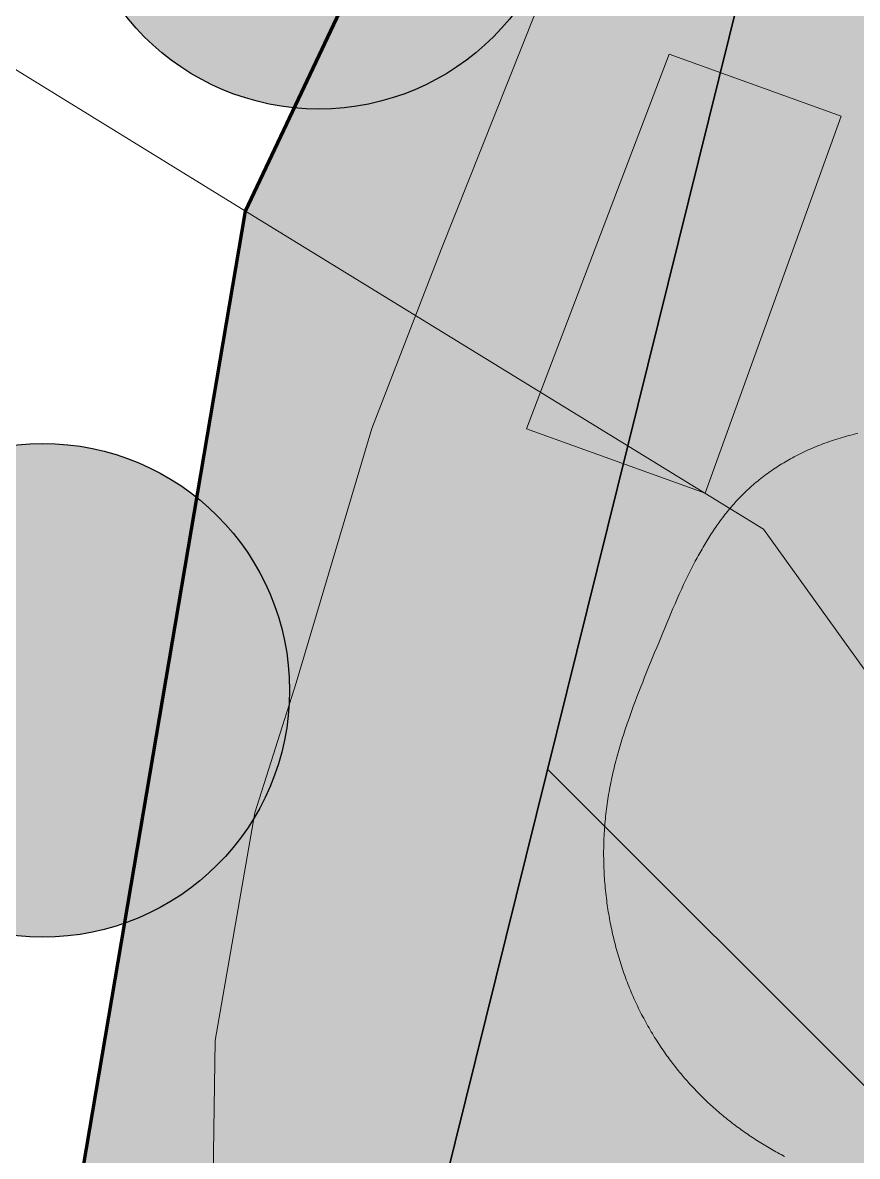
# Model space of a CAD drawing. Header units: metres. Extents: x 783184 to 1587399, y 282652 to 580595.
# Drawn here: x 788730.32 to 788756.14, y 290154.57 to 290189.65 of the extents above; entities that cross this region are included whole.
import ezdxf

# ---------------------------------------------------------------- set-up
doc = ezdxf.new("R2010")
doc.units = ezdxf.units.M
doc.header["$LTSCALE"] = 0.5
doc.layers.get('0').update_dxf_attribs({"linetype": 'CONTINUOUS'})
for name, color, linetype in [('cladiri', 18, 'CONTINUOUS'), ('curbe  de nivelI', 7, 'CONTINUOUS'), ('natura 2000', 7, 'CONTINUOUS'), ('strazi', 7, 'CONTINUOUS'), ('zona activitati de turism si ageremnt', 7, 'CONTINUOUS')]:
    doc.layers.add(name, color=color, linetype=linetype)
doc.layers.add('Limite proprietati', color=7, linetype='CONTINUOUS', lineweight=5)

msp = doc.modelspace()

# ---------------------------------------------------------------- hatches: boundary and pattern name
at = {"lineweight": 80}
for points in [[(788747.12428, 290194.61065, 1), (788731.84482, 290194.61065, 1)], [(788738.57643, 290168.98415, 1), (788723.29697, 290168.98415, 1)]]:
    msp.add_hatch(color=1, dxfattribs=at).paths.add_polyline_path(points)
at = {"layer": 'cladiri', "lineweight": 30}
msp.add_hatch(color=256, dxfattribs=at).paths.add_polyline_path([(788750.31956, 290188.67008), (788755.64199, 290186.75167), (788751.43644, 290175.08378), (788745.90951, 290177.0759)])
at = {"layer": 'natura 2000', "lineweight": 25}
h = msp.add_hatch(dxfattribs=at)
h.set_pattern_fill('ANSI31', color=102, scale=10, angle=270, style=0)
h.set_pattern_definition([(315, (-16318.97, 0), (22.4506403, 22.4506403), [])])
h.paths.add_polyline_path([(787971.43976, 288224.93342), (787870.92594, 288237.44902), (787213.7892, 288101.85379), (786745.7958, 288206.64708), (786668.5349, 288218.38109), (786498.29379, 288265.38152), (786271.2923, 288323.04197), (786109.98482, 288008.90651), (786011.07464, 287649.67488), (784573.20977, 287759.96478), (783793.2636, 287674.8226), (783780.5041, 287539.58085), (783769.1915, 287420.7999), (783768.915, 287417.899), (783780.65865, 287417.08065), (784006.42075, 287399.88895), (784362.46725, 287372.79145), (784558.6099, 287357.8604), (784574.4166, 287314.6681), (784602.445, 287324.9255), (784608.837, 287292.78015), (784608.84, 287292.78), (784608.8385, 287292.77485), (784592.87005, 287235.34995), (784580.298, 287223.97965), (784537.63005, 287185.39), (784483.5, 287003.05), (784483.5044, 287002.6695), (784485.3, 286847.16), (784484.345, 286785.385), (784484.30705, 286782.92885), (784483.50035, 286730.74895), (784484.498, 286730.646), (784554.7285, 286727.893), (784624.959, 286725.14), (784607.348, 286536.688), (784594.68615, 286401.19575), (784630.1358, 286397.88295), (784732.8065, 286395.36555), (784881.1041, 286396.043), (785013.64045, 286398.0754), (785223.25535, 286397.2804), (785233.0977, 286397.2431), (785200.69495, 286316.8048), (785196.46505, 286306.30425), (785193.71015, 286296.7813), (785191.49905, 286284.20395), (785189.896, 286275.08545), (785195.1148, 286222.43885), (785216.92325, 286002.43975), (785226.00625, 285976.94425), (785237.41215, 285703.27295), (785215.48915, 285617.32065), (785213.1045, 285607.9712), (785213.62695, 285590.8152), (785219.04425, 285561.0071), (785224.6066, 285541.89315), (785228.0891, 285520.21455), (785228.66955, 285497.37455), (785225.9609, 285482.85765), (785217.2546, 285450.72685), (785208.7093, 285416.6519), (785256.1124, 285441.0508), (785305.5644, 285475.9564), (785345.4739, 285511.5708), (785379.334, 285544.5834), (785390.613, 285563.9601), (785403.5704, 285577.788), (785410.82955, 285575.2514), (785414.84, 285573.85), (785407.86, 285549.01), (785388.38, 285456.01), (785388.79, 285403.76), (785387.57, 285378.24), (785371.76, 285320.73), (785378.59, 285277.93), (785378.58445, 285277.8797), (785378.3169, 285275.45), (785374.13, 285237.43), (785364.02515, 285226.0708), (785361.16, 285222.85), (785318.61, 285165.73), (785250.92, 285102.55), (785218.20625, 285061.69895), (785211.12, 285052.85), (785200.18, 285017.21), (785195.72, 284956.45), (785205.04, 284911.08), (785231.39, 284849.51), (785267.46, 284830.88), (785310.6246, 284829.19255), (785323.48, 284828.69), (785361.17, 284827.47), (785383.88495, 284821.41885), (785388.16, 284820.28), (785396.89935, 284820.41775), (785406.548, 284820.56985), (785408.46, 284820.6), (785415.70655, 284824.73285), (785417.49, 284825.75), (785418.9786, 284826.5143), (785419.67885, 284826.8738), (785429.41, 284831.87), (785436.82, 284841.53), (785435.86, 284851.84), (785438.11, 284861.18), (785446.39, 284882.62), (785452.23, 284892.36), (785451.78, 284898.3), (785455.43, 284903.1), (785460.02, 284901.2), (785474.44, 284914.21), (785509.33, 284968.6), (785528.4, 284993.71), (785569.75, 285021.14), (785611.64, 285052.79), (785635.72, 285080.8), (785667.93, 285124.66), (785703.07, 285188.14), (785717.25, 285229.34), (785726.81, 285264.28), (785733.41, 285299.87), (785737.37, 285329.54), (785742.01, 285340.32), (785772.19, 285490.5), (785776.91, 285515.4), (785792.98, 285550.42), (785811.6, 285578.99), (785828.12, 285590.78), (785847.01, 285597.86), (785862.74, 285605.72), (785879.26, 285618.3), (785893.16, 285635.34), (785931.19, 285678.58), (785956.78083, 285703.42513), (785956.78083, 285728.90117), (785956.3378, 285755.94243), (785956.3378, 285782.30233), (785956.3378, 285808.97887), (785956.3378, 285835.46943), (785956.3378, 285861.50708), (785956.3378, 285914.69261), (785956.3378, 285940.92265), (785956.3378, 285968.12263), (785956.3378, 285994.48253), (785956.3378, 286020.92018), (785956.3378, 286047.80193), (785963.27309, 286067.28888), (785974.08936, 286082.32491), (785987.60423, 286095.56781), (786001.01528, 286108.70898), (786027.81541, 286134.96979), (786054.71665, 286161.32969), (786067.51777, 286174.84878), (786107.77153, 286214.21061), (786121.23046, 286227.37132), (786134.67762, 286240.32304), (786161.083, 286266.80456), (786174.31856, 286280.0783), (786187.84949, 286293.12759), (786214.40554, 286319.63177), (786224.95285, 286335.71719), (786231.02291, 286356.15679), (786237.11644, 286376.67542), (786248.21808, 286392.16558), (786259.15727, 286407.65014), (786277.77382, 286415.59803), (786301.12343, 286418.65695), (786322.03268, 286424.44291), (786340.3871, 286432.47818), (786357.52504, 286441.83528), (786374.40824, 286451.62125), (786389.37901, 286463.18597), (786403.27913, 286475.28215), (786427.11977, 286477.94908), (786474.44846, 286457.50181), (786524.02923, 286434.19361), (786706.25735, 286278.36607), (786742.29058, 286268.9264), (786766.19398, 286271.53321), (786798.71988, 286265.50837), (786823.53519, 286267.44264), (786841.52227, 286276.05746), (786859.36906, 286284.49112), (786872.63232, 286297.67347), (786884.45572, 286312.62977), (786894.31195, 286329.16478), (786904.03403, 286346.26342), (786913.5149, 286362.93783), (786927.81559, 286375.33193), (786941.95753, 286387.58843), (786957.92419, 286398.57433), (786975.21451, 286407.14226), (787010.90028, 286424.82576), (787046.11241, 286442.27456), (787081.81891, 286459.96834), (787098.49351, 286469.84809), (787113.98669, 286480.87093), (787129.95983, 286491.67653), (787145.49362, 286502.61119), (787161.26924, 286513.26609), (787177.72048, 286522.90135), (787197.49261, 286530.02359), (787240.97615, 286538.60395), (787285.92171, 286546.79151), (787305.52514, 286550.69377), (787330.7805, 286555.51135), (787350.31266, 286559.2372), (787416.66402, 286576.06845), (787436.82011, 286582.17986), (787454.33278, 286591.20912), (787470.33914, 286601.9578), (787481.51931, 286616.74638), (787489.93775, 286635.57301), (787498.15968, 286653.96017), (787510.66978, 286667.71246), (787526.85744, 286678.1364), (787546.57937, 286683.3561), (787610.39065, 286700.2447), (787631.22236, 286705.75812), (787649.37374, 286714.38417), (787662.00567, 286728.22704), (787682.9223, 286733.97774), (787706.82755, 286736.07874), (787732.42739, 286737.22583), (787759.12743, 286736.78575), (787791.70686, 286731.06151), (787826.29374, 286723.00708), (787848.917, 286726.97654), (787871.495, 286730.93806), (787895.49624, 286733.27313), (787943.61131, 286738.37132), (787967.69562, 286740.78174), (787993.35049, 286741.62293), (788016.23711, 286745.34126), (788038.96278, 286749.03344), (788044.75727, 286769.87912), (788064.47956, 286802.39051), (788074.53822, 286819.5889), (788084.15385, 286836.57005), (788093.20462, 286854.19408), (788100.63586, 286871.92265), (788114.84694, 286912.07458), (788121.66939, 286931.35073), (788128.68591, 286951.17517), (788137.48931, 286969.09499), (788148.82723, 286983.94227), (788161.31334, 286997.96471), (788175.32052, 287010.43203), (788189.8095, 287022.49615), (788205.96177, 287032.58543), (788238.3399, 287053.49711), (788254.55899, 287063.97234), (788270.44863, 287074.23479), (788302.81393, 287095.13818), (788335.17185, 287115.7554), (788351.26312, 287126.28365), (788382.16458, 287148.18744), (788396.86215, 287160.14093), (788423.3427, 287184.51357), (788461.23833, 287218.36213), (788508.4655, 287260.54567), (788536.65892, 287285.61979), (788578.13036, 287323.11876), (788609.15167, 287355.91481), (788641.9103, 287390.78685), (788691.41169, 287443.48179), (788742.76374, 287497.64556), (788763.39694, 287520.10218), (788821.52637, 287583.36866), (788847.57663, 287610.50772), (788859.58648, 287625.11131), (788868.85138, 287642.63835), (788876.44383, 287661.67802), (788881.41132, 287683.01026), (788886.25144, 287704.84832), (788888.78411, 287729.13127), (788881.18611, 287763.14728), (788867.95292, 287803.00873), (788854.82758, 287842.4931), (788841.75815, 287881.80931), (788844.99438, 287905.23388), (788850.66493, 287926.33753), (788861.83486, 287967.90784), (788868.796, 287986.79039), (788881.22857, 288001.2016), (788894.04054, 288011.2727), (788912.89056, 288022.18274), (788963.11557, 288051.25206), (788981.64049, 288060.41576), (789001.90114, 288065.66247), (789044.22543, 288076.62278), (789117.57115, 288082.8336), (789139.35354, 288088.32217), (789155.20484, 288098.81675), (789167.97153, 288112.68528), (789189.38841, 288143.82113), (789200.38113, 288159.68163), (789209.74941, 288176.70286), (789215.69895, 288194.34774), (789241.70121, 288276.75168), (789259.43824, 288331.20955), (789266.84965, 288348.10568), (789293.9974, 288409.99567), (789334.69908, 288502.78517), (789343.0373, 288521.07855), (789345.47951, 288544.65769), (789343.94736, 288573.11858), (789340.92367, 288602.59511), (789334.69169, 288635.23477), (789300.7204, 288722.12047), (789282.62625, 288765.99378), (789266.12887, 288809.0695), (789257.61158, 288842.26627), (789242.44514, 288960.85696), (789248.39, 288981.24), (789249.84, 289022.44), (789258.51, 289043.39), (789288.16, 289086.03), (789324.63, 289131.46), (789338.05, 289159.74), (789338.78, 289187.2), (789338.78, 289215.8), (789346.01, 289235.31), (789348.9, 289272.17), (789349.62, 289325.64), (789353.96, 289379.12), (789365.53, 289410.2), (789384.33, 289451.39), (789411.26, 289495.94), (789426.56, 289530.45), (789438.93, 289570.99), (789447.67, 289608.22), (789451.12, 289633.35), (789453.96, 289652), (789458.41, 289674.33), (789467.61, 289673.16), (789468.38, 289676.19), (789472.25, 289681.02), (789483.63, 289690.82), (789487.89, 289696.87), (789488.25, 289702.94), (789482.17, 289706.6), (789473.31, 289707.12), (789463.92, 289707.15), (789460.79, 289710.88), (789460.26, 289717.51), (789461.44, 289720.77), (789470.72, 289723.65), (789471.06, 289724.51), (789473.75, 289725.78), (789482.58, 289726.68), (789488.95, 289726.49), (789496.75, 289722.19), (789500.8, 289719.25), (789505.65, 289718.41), (789515.64, 289720.83), (789516.63, 289720.7), (789534.84, 289735.95), (789543.72, 289750.86), (789540.73, 289755.73), (789535.24, 289755.66), (789535.48, 289754.66), (789522.63, 289747.46), (789492.61, 289742.46), (789469.3, 289741.52), (789462.82, 289743.79), (789460.6, 289755.95), (789450.84, 289764.24), (789448.8, 289774.39), (789439.25, 289779.43), (789430.34, 289795), (789396.71, 289809.2), (789376.52, 289825.47), (789372.34, 289833.53), (789355.21, 289822.2), (789320.69, 289828.18), (789296.6, 289846.08), (789293.93, 289856.98), (789292.43, 289869.42), (789276.19, 289876.29), (789263.78, 289895.05), (789235.96, 289913.44), (789219.8, 289924.31), (789203.69, 289932.82), (789186.46, 289936.91), (789175.08, 289941.15), (789173.81, 289942.9), (789160.91, 289937.4), (789141.66, 289936.99), (789126.26, 289936.57), (789109.68, 289939.8), (789094.84, 289943.2), (789084.64, 289945.82), (789066.27, 289954.56), (789050.77, 289965.72), (789041.68, 289975.98), (789036.07, 289979.91), (789029.88, 289976.69), (789020.18, 289957.13), (789007.67, 289953.41), (788900.7, 289945.68), (788859.56, 289956.44), (788830.83, 289994.37), (788793.71, 290126.62), (788790.4, 290164.02), (788800.11, 290196.77), (788805.04, 290221.59), (788839, 290276.8), (788859.23, 290289.33), (788914.71, 290308.84), (788973.8, 290331.43), (789000.75, 290362.64), (789064.26, 290397.54), (789095.38, 290406.98), (789132.87, 290417.78), (789138.77, 290419.11), (789183.55, 290449.82), (789232.56, 290499.74), (789268.53, 290536.85), (789306.84, 290565.04), (789369.51, 290588.01), (789431.29, 290603.77), (789530.64, 290550.26), (789597.65, 290543.65), (789650.72, 290553.8), (789700.08, 290579.99), (789754.65, 290609.82), (789831.65, 290647.92), (789854.07, 290659.01), (789966.07, 290708.13), (789960.43, 290754.62), (789960.252, 290756.0861), (789730.27013, 290676.47043), (789635.76216, 290643.04491), (789539.67632, 290611.93699), (789482.13147, 290617.67015), (789416.60672, 290655.49288), (789371.40425, 290664.30841), (789305.64115, 290645.53751), (789226.38223, 290578.42344), (789150.94005, 290519.68364), (789049.11963, 290431.03086), (788949.89844, 290381.90644), (788843.68474, 290325.43199), (788766.42921, 290229.51185), (788757.06076, 290219.51855), (788756.46884, 290206.50765), (788735.1377, 290120.46199), (788784.89914, 289956.90062), (788795.18124, 289944.49775), (788795.92956, 289941.87846), (788804.2548, 289933.55322), (788863.72574, 289861.8179), (789135.24938, 289791.03919), (789203.63213, 289767.83208), (789152.75162, 289506.01901), (789066.6784, 289341.85856), (789020.74981, 289236.32196), (789053.31392, 288671.30223), (789043.5697, 288545.96977), (789113.16993, 288345.16866), (789096.35912, 288232.00216), (788999.37787, 288137.70606), (788906.84108, 288099.87546), (788715.85576, 288135.97036), (788454.15005, 288166.93943)])
at = {"layer": 'zona activitati de turism si ageremnt', "lineweight": 20}
h = msp.add_hatch(dxfattribs=at)
h.set_pattern_fill('GOST_GROUND', color=132)
h.set_pattern_definition([(45, (-10956.988, 0), (14.14213562, -9e-16), [20]), (45, (-10953.988, 0), (14.14213562, -9e-16), [20]), (45, (-10950.988, 0), (14.14213562, -9e-16), [20])])
h.paths.add_polyline_path([(789960.43, 290754.62), (789948.886, 290767.954), (789929, 290934), (789920, 290984), (789906, 291017), (789865, 290965), (789828, 290929), (789790, 290903), (789741, 290884), (789728, 290912), (789689.713, 290903.052), (789608.354, 290898.422), (789530.632, 290899.745), (789444.036, 290903.815), (789403.963, 290905.698), (789272.001, 290911.982), (789060.83, 290919.837), (788908.033, 290918.514), (788838.64271, 290920.86547), (788853.24026, 290888.33883), (788852.49202, 290859.2766), (788841.24457, 290854.02585), (788862.96603, 290776.50677), (788904.79969, 290651.91197), (788932.62273, 290645.05987), (788896.80522, 290497.8213), (788974.14114, 290502.97163), (788963.43024, 290400.47191), (788854.26744, 290346.81395), (788830.58416, 290332.50866), (788794.33625, 290294.11498), (788768.81812, 290250.59962), (788737.21176, 290183.81719), (788727.5772, 290126.96053), (788795.13287, 289921.67692), (788861.26897, 289858.79684), (788986.25649, 289826.14723), (789153.29098, 289786.24259), (789274.77868, 289755.72632), (789399.92099, 289732.90238), (789440.63321, 289644.88971), (789178.96658, 289523.76039), (788683.36221, 289327.11058), (788785.57698, 289090.3679), (789027.44979, 289162.53767), (789055.24387, 289159.22426), (789050.76018, 288967.36668), (788870.87, 288892.8182), (789031.49748, 288520.78411), (789346.88236, 288526.13147), (789348.13, 288529.74), (789351.75, 288573.1), (789347.35, 288613.62), (789334.4, 288642.48), (789307.64, 288691.62), (789283.78, 288742.93), (789269.32, 288779.78), (789266.43, 288818.81), (789264.98, 288870.84), (789259.96, 288903.19), (789248.39, 288942.94), (789248.39, 288981.24), (789249.84, 289022.44), (789258.51, 289043.39), (789288.16, 289086.03), (789324.63, 289131.46), (789338.05, 289159.74), (789338.78, 289187.2), (789338.78, 289215.8), (789346.01, 289235.31), (789348.9, 289272.17), (789349.62, 289325.64), (789353.96, 289379.12), (789365.53, 289410.2), (789384.33, 289451.39), (789411.26, 289495.94), (789426.56, 289530.45), (789438.93, 289570.99), (789447.67, 289608.22), (789451.12, 289633.35), (789453.96, 289652), (789458.41, 289674.33), (789467.61, 289673.16), (789468.38, 289676.19), (789472.25, 289681.02), (789483.63, 289690.82), (789487.89, 289696.87), (789488.25, 289702.94), (789482.17, 289706.6), (789473.31, 289707.12), (789463.92, 289707.15), (789460.79, 289710.88), (789460.03427, 289720.33374), (789470.72, 289723.65), (789471.47023, 289725.54763), (789487.66516, 289727.19831), (789502.67076, 289718.92599), (789505.65, 289718.41), (789517.25133, 289721.22033), (789534.84, 289735.95), (789543.72, 289750.86), (789540.73, 289755.73), (789537.31187, 289755.68642), (789522.63, 289747.46), (789492.61, 289742.46), (789463.27875, 289741.27719), (789460.6, 289755.95), (789450.84, 289764.24), (789448.8, 289774.39), (789439.25, 289779.43), (789430.34, 289795), (789396.71, 289809.2), (789376.52, 289825.47), (789372.34, 289833.53), (789355.21, 289822.2), (789320.69, 289828.18), (789296.6, 289846.08), (789293.93, 289856.98), (789292.43, 289869.42), (789276.19, 289876.29), (789263.78, 289895.05), (789235.96, 289913.44), (789219.8, 289924.31), (789203.69, 289932.82), (789186.46, 289936.91), (789172.21186, 289942.21862), (789160.91, 289937.4), (789141.66, 289936.99), (789126.26, 289936.57), (789109.68, 289939.8), (789094.84, 289943.2), (789084.64, 289945.82), (789066.27, 289954.56), (789050.77, 289965.72), (789041.68, 289975.98), (789036.07, 289979.91), (789029.88, 289976.69), (789020.18, 289957.13), (789007.67, 289953.41), (788900.7, 289945.68), (788859.56, 289956.44), (788830.83, 289994.37), (788793.71, 290126.62), (788790.4, 290164.02), (788800.11, 290196.77), (788805.04, 290221.59), (788839, 290276.8), (788859.23, 290289.33), (788914.71, 290308.84), (788973.8, 290331.43), (789000.75, 290362.64), (789064.26, 290397.54), (789095.38, 290406.98), (789139.69943, 290419.7474), (789183.55, 290449.82), (789232.56, 290499.74), (789268.53, 290536.85), (789306.84, 290565.04), (789369.51, 290588.01), (789431.29, 290603.77), (789530.64, 290550.26), (789597.65, 290543.65), (789650.72, 290553.8), (789700.08, 290579.99), (789754.65, 290609.82), (789831.65, 290647.92), (789854.07, 290659.01), (789966.07, 290708.13)])

# ---------------------------------------------------------------- linework, layer by layer
at = {"color": 1, "linetype": 'ByBlock', "lineweight": 30}
for centre in [(788739.48455, 290194.61065), (788730.9367, 290168.98415)]:
    msp.add_circle(centre, 7.63973, dxfattribs=at)
at = {"layer": 'curbe  de nivelI', "color": 21, "lineweight": 5}
msp.add_lwpolyline([(788763.77464, 290159.32814), (788753.24106, 290173.97581), (788737.21176, 290183.81719), (788720.49544, 290194.1163)], dxfattribs=at)
at = {"layer": 'Limite proprietati', "color": 0, "linetype": 'Continuous', "lineweight": 5}
msp.add_lwpolyline([(788750.31956, 290188.67008), (788755.64199, 290186.75167), (788751.43644, 290175.08378), (788745.90951, 290177.0759)], close=True, dxfattribs=at)
at = {"layer": 'Limite proprietati', "color": 0, "linetype": 'ByBlock', "lineweight": 5}
msp.add_lwpolyline([(788756.15872, 290176.9351), (788756.08847, 290176.91886), (788756.01839, 290176.902), (788755.94848, 290176.88454), (788755.88021, 290176.86686), (788755.81211, 290176.84859), (788755.74421, 290176.82976), (788755.67651, 290176.81035), (788755.60902, 290176.79037), (788755.54173, 290176.76981), (788755.47466, 290176.74869), (788755.40782, 290176.727), (788755.34121, 290176.70475), (788755.27484, 290176.68193), (788755.20872, 290176.65854), (788755.14285, 290176.6346), (788755.07724, 290176.61009), (788755.0119, 290176.58502), (788754.94683, 290176.5594), (788754.88205, 290176.53322), (788754.81755, 290176.50648), (788754.75334, 290176.47919), (788754.68944, 290176.45134), (788754.62584, 290176.42295), (788754.56256, 290176.39401), (788754.4996, 290176.36451), (788754.43697, 290176.33447), (788754.37468, 290176.30389), (788754.31273, 290176.27276), (788754.25113, 290176.24109), (788754.18989, 290176.20887), (788754.13508, 290176.17942), (788754.08057, 290176.14953), (788754.02637, 290176.1192), (788753.97247, 290176.08844), (788753.91889, 290176.05725), (788753.86563, 290176.02562), (788753.8127, 290175.99356), (788753.76009, 290175.96108), (788753.70782, 290175.92816), (788753.65589, 290175.89481), (788753.6043, 290175.86104), (788753.55306, 290175.82684), (788753.50218, 290175.79222), (788753.45166, 290175.75717), (788753.4015, 290175.7217), (788753.35171, 290175.6858), (788753.3023, 290175.64949), (788753.25327, 290175.61275), (788753.20462, 290175.5756), (788753.15636, 290175.53802), (788753.1085, 290175.50003), (788753.06103, 290175.46163), (788753.01398, 290175.42281), (788752.96733, 290175.38357), (788752.9211, 290175.34392), (788752.87528, 290175.30386), (788752.8299, 290175.26339), (788752.78494, 290175.22251), (788752.74042, 290175.18121), (788752.69634, 290175.13951), (788752.65279, 290175.0975), (788752.60969, 290175.05509), (788752.56702, 290175.01228), (788752.52477, 290174.96908), (788752.48295, 290174.92549), (788752.44155, 290174.88153), (788752.40057, 290174.83719), (788752.35999, 290174.79248), (788752.31981, 290174.7474), (788752.28004, 290174.70197), (788752.24065, 290174.65617), (788752.20166, 290174.61003), (788752.16305, 290174.56355), (788752.12482, 290174.51672), (788752.08697, 290174.46956), (788752.04948, 290174.42207), (788752.01236, 290174.37425), (788751.97559, 290174.32611), (788751.93918, 290174.27766), (788751.90312, 290174.2289), (788751.86741, 290174.17983), (788751.83203, 290174.13046), (788751.79699, 290174.0808), (788751.76228, 290174.03084), (788751.72789, 290173.98061), (788751.69382, 290173.93009), (788751.66007, 290173.8793), (788751.62662, 290173.82823), (788751.59348, 290173.7769), (788751.56064, 290173.72532), (788751.5281, 290173.67347), (788751.49585, 290173.62138), (788751.46388, 290173.56904), (788751.43219, 290173.51646), (788751.40077, 290173.46365), (788751.36963, 290173.4106), (788751.33875, 290173.35734), (788751.30813, 290173.30385), (788751.27776, 290173.25014), (788751.24765, 290173.19623), (788751.21778, 290173.14211), (788751.18815, 290173.08779), (788751.15876, 290173.03328), (788751.1296, 290172.97858), (788751.05515, 290172.83615), (788750.98214, 290172.69257), (788750.91046, 290172.54792), (788750.84003, 290172.40229), (788750.77077, 290172.25578), (788750.70259, 290172.10846), (788750.63541, 290171.96042), (788750.56914, 290171.81175), (788750.50369, 290171.66253), (788750.43898, 290171.51286), (788750.37493, 290171.36282), (788750.31144, 290171.2125), (788750.24843, 290171.06198), (788750.18581, 290170.91135), (788750.1235, 290170.7607), (788750.06142, 290170.61011), (788749.99948, 290170.45967), (788749.93659, 290170.30698), (788749.87383, 290170.1545), (788749.81127, 290170.00222), (788749.74898, 290169.85009), (788749.68704, 290169.6981), (788749.62552, 290169.54622), (788749.56449, 290169.39441), (788749.50403, 290169.24265), (788749.4442, 290169.09091), (788749.38509, 290168.93916), (788749.32677, 290168.78738), (788749.2693, 290168.63553), (788749.21276, 290168.48359), (788749.15723, 290168.33153), (788749.10278, 290168.17933), (788749.04948, 290168.02694), (788749.02482, 290167.95516), (788749.00043, 290167.88334), (788748.97634, 290167.81146), (788748.95253, 290167.73953), (788748.92903, 290167.66754), (788748.90584, 290167.59549), (788748.88297, 290167.52338), (788748.86042, 290167.4512), (788748.8382, 290167.37895), (788748.81632, 290167.30663), (788748.79479, 290167.23424), (788748.77362, 290167.16177), (788748.7528, 290167.08922), (788748.73236, 290167.01658), (788748.7123, 290166.94386), (788748.69262, 290166.87105), (788748.67334, 290166.79815), (788748.65445, 290166.72515), (788748.63598, 290166.65206), (788748.61792, 290166.57886), (788748.60029, 290166.50556), (788748.58308, 290166.43216), (788748.56632, 290166.35864), (788748.55, 290166.28501), (788748.53414, 290166.21126), (788748.51874, 290166.1374), (788748.50381, 290166.06342), (788748.48936, 290165.98931), (788748.47539, 290165.91507), (788748.46191, 290165.8407), (788748.44894, 290165.7662), (788748.43647, 290165.69156), (788748.42452, 290165.61679), (788748.41309, 290165.54187), (788748.40219, 290165.4668), (788748.39182, 290165.39158), (788748.38198, 290165.31623), (788748.37267, 290165.24076), (788748.36389, 290165.16515), (788748.35564, 290165.08943), (788748.34792, 290165.01359), (788748.34074, 290164.93765), (788748.33408, 290164.8616), (788748.32795, 290164.78545), (788748.32235, 290164.7092), (788748.31728, 290164.63287), (788748.31274, 290164.55646), (788748.30872, 290164.47996), (788748.30524, 290164.4034), (788748.30229, 290164.32676), (788748.29986, 290164.25006), (788748.29796, 290164.1733), (788748.29659, 290164.09649), (788748.29575, 290164.01963), (788748.29544, 290163.94273), (788748.29566, 290163.86579), (788748.2964, 290163.78882), (788748.29767, 290163.71182), (788748.29947, 290163.6348), (788748.30179, 290163.55776), (788748.30464, 290163.48071), (788748.30802, 290163.40365), (788748.31193, 290163.32659), (788748.31636, 290163.24954), (788748.32132, 290163.17249), (788748.32681, 290163.09545), (788748.33282, 290163.01843), (788748.33936, 290162.94144), (788748.34642, 290162.86448), (788748.35401, 290162.78755), (788748.36213, 290162.71065), (788748.37077, 290162.63381), (788748.37993, 290162.55701), (788748.38962, 290162.48026), (788748.39889, 290162.41055), (788748.40859, 290162.34088), (788748.41872, 290162.27128), (788748.42929, 290162.20173), (788748.44029, 290162.13225), (788748.45173, 290162.06283), (788748.46359, 290161.99349), (788748.47589, 290161.92423), (788748.48863, 290161.85504), (788748.5018, 290161.78594), (788748.51539, 290161.71692), (788748.52943, 290161.648), (788748.54389, 290161.57917), (788748.55879, 290161.51044), (788748.57412, 290161.44181), (788748.58988, 290161.37329), (788748.60608, 290161.30488), (788748.6227, 290161.23659), (788748.63976, 290161.16841), (788748.65725, 290161.10036), (788748.67517, 290161.03243), (788748.69353, 290160.96463), (788748.71231, 290160.89696), (788748.73153, 290160.82943), (788748.75118, 290160.76204), (788748.77125, 290160.6948), (788748.79176, 290160.62771), (788748.81271, 290160.56077), (788748.83408, 290160.49398), (788748.85588, 290160.42736), (788748.87811, 290160.3609), (788748.90078, 290160.2946), (788748.92387, 290160.22848), (788748.9474, 290160.16254), (788748.97135, 290160.09677), (788748.99573, 290160.03119), (788749.02055, 290159.9658), (788749.04579, 290159.90059), (788749.07147, 290159.83558), (788749.09757, 290159.77077), (788749.12411, 290159.70617), (788749.15107, 290159.64177), (788749.17846, 290159.57757), (788749.20628, 290159.5136), (788749.23401, 290159.45101), (788749.26214, 290159.38864), (788749.29069, 290159.32648), (788749.31965, 290159.26454), (788749.34902, 290159.20282), (788749.3788, 290159.14131), (788749.40898, 290159.08003), (788749.43957, 290159.01896), (788749.47056, 290158.95812), (788749.50196, 290158.89751), (788749.53376, 290158.83713), (788749.56596, 290158.77698), (788749.59857, 290158.71705), (788749.63157, 290158.65737), (788749.66497, 290158.59791), (788749.69877, 290158.5387), (788749.73297, 290158.47972), (788749.76756, 290158.42099), (788749.80254, 290158.36249), (788749.83792, 290158.30425), (788749.87369, 290158.24625), (788749.90986, 290158.18849), (788749.94641, 290158.13099), (788749.98335, 290158.07374), (788750.02068, 290158.01674), (788750.0584, 290157.96), (788750.09651, 290157.90351), (788750.13499, 290157.84729), (788750.17387, 290157.79132), (788750.21312, 290157.73562), (788750.25276, 290157.68019), (788750.2872, 290157.63266), (788750.32192, 290157.58534), (788750.35692, 290157.53821), (788750.3922, 290157.49129), (788750.42776, 290157.44457), (788750.4636, 290157.39805), (788750.49971, 290157.35173), (788750.53611, 290157.30563), (788750.57278, 290157.25972), (788750.60973, 290157.21403), (788750.64695, 290157.16855), (788750.68445, 290157.12327), (788750.72223, 290157.07821), (788750.76027, 290157.03336), (788750.79859, 290156.98873), (788750.83719, 290156.94431), (788750.87605, 290156.9001), (788750.91519, 290156.85612), (788750.95459, 290156.81235), (788750.99427, 290156.7688), (788751.03421, 290156.72548), (788751.07442, 290156.68237), (788751.1149, 290156.63949), (788751.15565, 290156.59683), (788751.19666, 290156.5544), (788751.23794, 290156.51219), (788751.27948, 290156.47022), (788751.32129, 290156.42847), (788751.36336, 290156.38695), (788751.4057, 290156.34566), (788751.44829, 290156.30461), (788751.49115, 290156.26379), (788751.53427, 290156.2232), (788751.57765, 290156.18285), (788751.62129, 290156.14274), (788751.66518, 290156.10286), (788751.70973, 290156.06288), (788751.75455, 290156.02313), (788751.79961, 290155.98364), (788751.84494, 290155.94439), (788751.89052, 290155.90539), (788751.93635, 290155.86663), (788751.98243, 290155.82813), (788752.02875, 290155.78988), (788752.07532, 290155.75188), (788752.12213, 290155.71413), (788752.16918, 290155.67664), (788752.21647, 290155.6394), (788752.26399, 290155.60242), (788752.31175, 290155.5657), (788752.35973, 290155.52923), (788752.40794, 290155.49303), (788752.45638, 290155.45708), (788752.50504, 290155.42139), (788752.55392, 290155.38597), (788752.60302, 290155.35081), (788752.65234, 290155.31592), (788752.70187, 290155.28129), (788752.75161, 290155.24693), (788752.80156, 290155.21283), (788752.85172, 290155.17901), (788752.90208, 290155.14545), (788752.95264, 290155.11216), (788753.00341, 290155.07915), (788753.05437, 290155.04641), (788753.10552, 290155.01394), (788753.15687, 290154.98175), (788753.20841, 290154.94983), (788753.26013, 290154.91819), (788753.31204, 290154.88683), (788753.36414, 290154.85574), (788753.41641, 290154.82494), (788753.46887, 290154.79442), (788753.5215, 290154.76417), (788753.5743, 290154.73422), (788753.62728, 290154.70454), (788753.68043, 290154.67515), (788753.73374, 290154.64605), (788753.78721, 290154.61724), (788753.84085, 290154.58871), (788753.89465, 290154.56047)], dxfattribs=at)
at = {"layer": 'natura 2000', "color": 102, "lineweight": 35, "flags": 128}
msp.add_lwpolyline([(789135.24938, 289791.03919), (788863.72574, 289861.8179), (788804.2548, 289933.55322), (788795.92956, 289941.87846), (788795.18124, 289944.49775), (788784.89914, 289956.90062), (788735.1377, 290120.46199), (788756.46884, 290206.50765), (788757.06076, 290219.51855), (788766.42921, 290229.51185), (788843.68474, 290325.43199), (788949.89844, 290381.90644), (789049.11963, 290431.03086), (789150.94005, 290519.68364)], dxfattribs=at)
at = {"layer": 'strazi', "color": 0, "linetype": 'ByBlock', "lineweight": 20}
msp.add_lwpolyline([(788747.01252, 290192.04193), (788743.26359, 290182.63114), (788741.1254, 290177.08414), (788738.7825, 290169.21847), (788737.50101, 290165.19152), (788736.28037, 290158.15361), (788736.11756, 290147.76546), (788736.23247, 290140.0361), (788736.34604, 290135.22347), (788736.75666, 290129.24522), (788737.47468, 290121.09719), (788737.79421, 290116.62318), (788739.16571, 290107.68038), (788741.07386, 290099.7567), (788744.10129, 290090.63825), (788750.40354, 290073.14718), (788768.40845, 290019.77958), (788794.18004, 289942.65682)], dxfattribs=at)
at = {"layer": 'zona activitati de turism si ageremnt', "color": 132, "lineweight": 100}
msp.add_lwpolyline([(789153.29098, 289786.24259), (788986.25649, 289826.14723), (788861.26897, 289858.79684), (788795.13287, 289921.67692), (788727.5772, 290126.96053), (788737.21176, 290183.81719), (788768.81812, 290250.59962), (788794.33625, 290294.11498), (788830.58416, 290332.50866), (788854.26744, 290346.81395), (788963.43024, 290400.47191), (788974.14114, 290502.97163), (788896.80522, 290497.8213), (788932.62273, 290645.05987), (788904.79969, 290651.91197), (788862.96603, 290776.50677), (788841.24457, 290854.02585), (788852.49202, 290859.2766), (788853.24026, 290888.33883), (788838.64271, 290920.86547)], dxfattribs=at)

doc.saveas('drawing.dxf')
